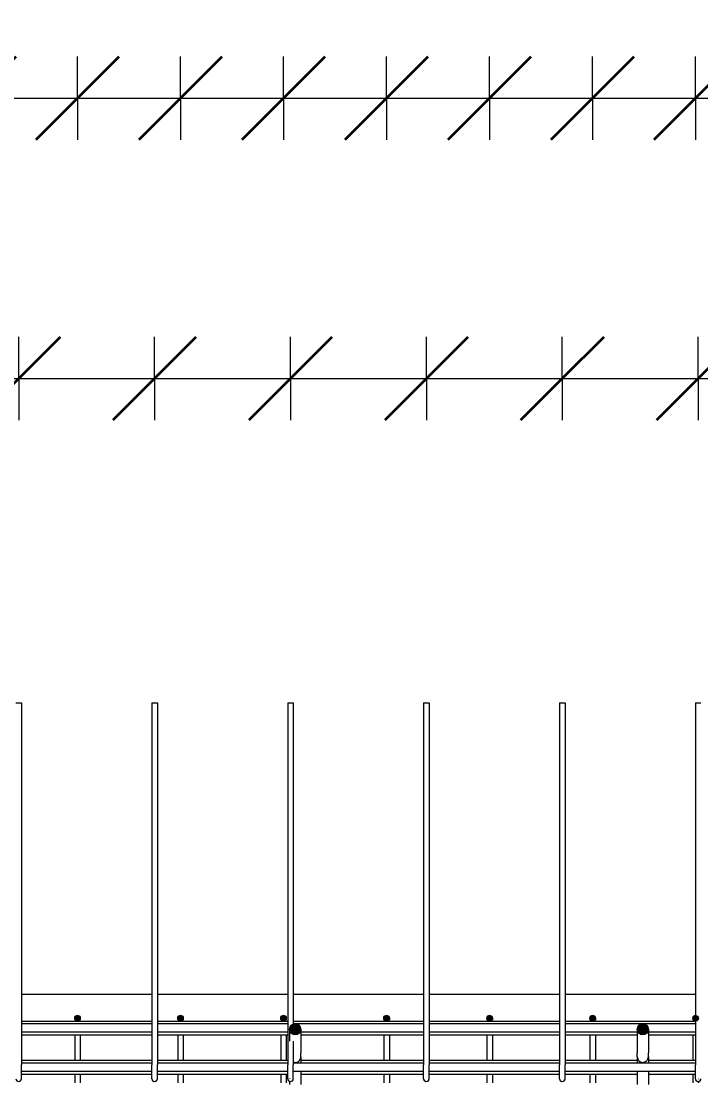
# Model space of a CAD drawing. Header units: millimetres. Extents: x 61914 to 85282, y 2378 to 28606.
# Drawn here: x 66374 to 67351, y 26974 to 28501 of the extents above; entities that cross this region are included whole.
import ezdxf

# ---------------------------------------------------------------- set-up
doc = ezdxf.new("R2010")
doc.units = ezdxf.units.MM
for name, color, linetype, lineweight in [('A-ANNO-DIMS', 211, 'Continuous', 9), ('A-ANNO-DIMS-40', 211, 'Continuous', 9), ('A-FLOR', 192, 'Continuous', 18), ('S-RBAR', 171, 'Continuous', 18)]:
    doc.layers.add(name, color=color, linetype=linetype, lineweight=lineweight)
doc.styles.add('Arial', font='arial.ttf', dxfattribs={"height": 80})
doc.styles.add('Nirmala UI', font='Nirmala.ttf', dxfattribs={"height": 95.25})
doc.dimstyles.new('Arc_Length_-_2_5mm_Arial', dxfattribs={"dimscale": 304.8, "dimtxt": 100.546939, "dimasz": 0.393701, "dimexe": 0.19685, "dimexo": 0.0625, "dimgap": 0.229659, "dimtad": 1, "dimdec": 0, "dimzin": 0, "dimdsep": 46, "dimtxsty": 'Arial', "dimblk1": 'OBLIQUE', "dimblk2": 'OBLIQUE', "dimsah": 1, "dimcen": 0.09, "dimdle": 0.19685, "dimazin": 0, "dimtfac": 1, "dimtdec": 4, "dimtix": 1, "dimtmove": 0, "dimatfit": 3, "dimfxl": 0.19685, "dimfxlon": 1, "dimtvp": 1, "dimtolj": 1, "dimtzin": 0, "dimarcsym": 2})
doc.dimstyles.new('Arc_Length_-_2_5mm_Arial_1', dxfattribs={"dimscale": 304.8, "dimtxt": 100.546939, "dimasz": 0.393701, "dimexe": 0.19685, "dimexo": 0.0625, "dimgap": 0.229659, "dimtad": 1, "dimdec": 0, "dimzin": 0, "dimdsep": 46, "dimtxsty": 'Nirmala UI', "dimblk1": 'OBLIQUE', "dimblk2": 'OBLIQUE', "dimsah": 1, "dimcen": 0.09, "dimdle": 0.19685, "dimazin": 0, "dimtfac": 1, "dimtdec": 4, "dimtix": 1, "dimtmove": 0, "dimatfit": 3, "dimfxl": 0.19685, "dimfxlon": 1, "dimtvp": 1, "dimtolj": 1, "dimtzin": 0, "dimarcsym": 2})

# ---------------------------------------------------------------- blocks, each defined once
blk = doc.blocks.new('DIMBLOCK21-Elevation Top1')
at = {"layer": 'A-ANNO-DIMS-40', "lineweight": 35}
for p, q in [((66306.7, 28390.5), (66366.7, 28450.5)), ((66454.9, 28390.5), (66514.9, 28450.5)), ((66306.7, 28390.5), (66246.7, 28330.5)), ((66454.9, 28390.5), (66394.9, 28330.5))]:
    blk.add_line(p, q, dxfattribs=at)
at = {"layer": 'A-ANNO-DIMS-40'}
for p, q in [((66306.7, 28390.5), (66306.7, 28450.5)), ((66454.9, 28390.5), (66454.9, 28450.5)), ((66306.7, 28390.5), (66454.9, 28390.5)), ((66306.7, 28390.5), (66306.7, 28330.5)), ((66454.9, 28390.5), (66454.9, 28330.5))]:
    blk.add_line(p, q, dxfattribs=at)
blk = doc.blocks.new('_Oblique')
at = {"color": 0, "linetype": 'ByBlock', "lineweight": -2}
blk.add_line((-0.5, -0.5), (0.5, 0.5), dxfattribs=at)
blk = doc.blocks.new('DIMBLOCK22-Elevation Top1')
at = {"layer": 'A-ANNO-DIMS-40', "lineweight": 35}
for p, q in [((66454.9, 28390.5), (66514.9, 28450.5)), ((66603, 28390.5), (66663, 28450.5)), ((66454.9, 28390.5), (66394.9, 28330.5)), ((66603, 28390.5), (66543, 28330.5))]:
    blk.add_line(p, q, dxfattribs=at)
at = {"layer": 'A-ANNO-DIMS-40'}
for p, q in [((66454.9, 28390.5), (66454.9, 28450.5)), ((66603, 28390.5), (66603, 28450.5)), ((66454.9, 28390.5), (66603, 28390.5)), ((66454.9, 28390.5), (66454.9, 28330.5)), ((66603, 28390.5), (66603, 28330.5))]:
    blk.add_line(p, q, dxfattribs=at)
blk = doc.blocks.new('DIMBLOCK23-Elevation Top1')
at = {"layer": 'A-ANNO-DIMS-40', "lineweight": 35}
for p, q in [((66603, 28390.5), (66663, 28450.5)), ((66751.2, 28390.5), (66811.2, 28450.5)), ((66603, 28390.5), (66543, 28330.5)), ((66751.2, 28390.5), (66691.2, 28330.5))]:
    blk.add_line(p, q, dxfattribs=at)
at = {"layer": 'A-ANNO-DIMS-40'}
for p, q in [((66603, 28390.5), (66603, 28450.5)), ((66751.2, 28390.5), (66751.2, 28450.5)), ((66603, 28390.5), (66751.2, 28390.5)), ((66603, 28390.5), (66603, 28330.5)), ((66751.2, 28390.5), (66751.2, 28330.5))]:
    blk.add_line(p, q, dxfattribs=at)
blk = doc.blocks.new('DIMBLOCK24-Elevation Top1')
at = {"layer": 'A-ANNO-DIMS-40', "lineweight": 35}
for p, q in [((66751.2, 28390.5), (66811.2, 28450.5)), ((66899.4, 28390.5), (66959.4, 28450.5)), ((66751.2, 28390.5), (66691.2, 28330.5)), ((66899.4, 28390.5), (66839.4, 28330.5))]:
    blk.add_line(p, q, dxfattribs=at)
at = {"layer": 'A-ANNO-DIMS-40'}
for p, q in [((66751.2, 28390.5), (66751.2, 28450.5)), ((66899.4, 28390.5), (66899.4, 28450.5)), ((66751.2, 28390.5), (66899.4, 28390.5)), ((66751.2, 28390.5), (66751.2, 28330.5)), ((66899.4, 28390.5), (66899.4, 28330.5))]:
    blk.add_line(p, q, dxfattribs=at)
blk = doc.blocks.new('DIMBLOCK25-Elevation Top1')
at = {"layer": 'A-ANNO-DIMS-40', "lineweight": 35}
for p, q in [((66899.4, 28390.5), (66959.4, 28450.5)), ((67047.6, 28390.5), (67107.6, 28450.5)), ((66899.4, 28390.5), (66839.4, 28330.5)), ((67047.6, 28390.5), (66987.6, 28330.5))]:
    blk.add_line(p, q, dxfattribs=at)
at = {"layer": 'A-ANNO-DIMS-40'}
for p, q in [((66899.4, 28390.5), (66899.4, 28450.5)), ((67047.6, 28390.5), (67047.6, 28450.5)), ((66899.4, 28390.5), (67047.6, 28390.5)), ((66899.4, 28390.5), (66899.4, 28330.5)), ((67047.6, 28390.5), (67047.6, 28330.5))]:
    blk.add_line(p, q, dxfattribs=at)
blk = doc.blocks.new('DIMBLOCK26-Elevation Top1')
at = {"layer": 'A-ANNO-DIMS-40', "lineweight": 35}
for p, q in [((67047.6, 28390.5), (67107.6, 28450.5)), ((67195.8, 28390.5), (67255.8, 28450.5)), ((67047.6, 28390.5), (66987.6, 28330.5)), ((67195.8, 28390.5), (67135.8, 28330.5))]:
    blk.add_line(p, q, dxfattribs=at)
at = {"layer": 'A-ANNO-DIMS-40'}
for p, q in [((67047.6, 28390.5), (67047.6, 28450.5)), ((67195.8, 28390.5), (67195.8, 28450.5)), ((67047.6, 28390.5), (67195.8, 28390.5)), ((67047.6, 28390.5), (67047.6, 28330.5)), ((67195.8, 28390.5), (67195.8, 28330.5))]:
    blk.add_line(p, q, dxfattribs=at)
blk = doc.blocks.new('DIMBLOCK27-Elevation Top1')
at = {"layer": 'A-ANNO-DIMS-40', "lineweight": 35}
for p, q in [((67195.8, 28390.5), (67255.8, 28450.5)), ((67344, 28390.5), (67404, 28450.5)), ((67195.8, 28390.5), (67135.8, 28330.5)), ((67344, 28390.5), (67284, 28330.5))]:
    blk.add_line(p, q, dxfattribs=at)
at = {"layer": 'A-ANNO-DIMS-40'}
for p, q in [((67195.8, 28390.5), (67195.8, 28450.5)), ((67344, 28390.5), (67344, 28450.5)), ((67195.8, 28390.5), (67344, 28390.5)), ((67195.8, 28390.5), (67195.8, 28330.5)), ((67344, 28390.5), (67344, 28330.5))]:
    blk.add_line(p, q, dxfattribs=at)
blk = doc.blocks.new('DIMBLOCK28-Elevation Top1')
at = {"layer": 'A-ANNO-DIMS-40', "lineweight": 35}
for p, q in [((67344, 28390.5), (67404, 28450.5)), ((67492.1, 28390.5), (67552.1, 28450.5)), ((67344, 28390.5), (67284, 28330.5)), ((67492.1, 28390.5), (67432.1, 28330.5))]:
    blk.add_line(p, q, dxfattribs=at)
at = {"layer": 'A-ANNO-DIMS-40'}
for p, q in [((67344, 28390.5), (67344, 28450.5)), ((67492.1, 28390.5), (67492.1, 28450.5)), ((67344, 28390.5), (67492.1, 28390.5)), ((67344, 28390.5), (67344, 28330.5)), ((67492.1, 28390.5), (67492.1, 28330.5))]:
    blk.add_line(p, q, dxfattribs=at)
blk = doc.blocks.new('DIMBLOCK34-Elevation Top1')
at = {"layer": 'A-ANNO-DIMS-40', "lineweight": 35}
for p, q in [((63343, 28390.5), (63403, 28450.5)), ((63491.2, 28390.5), (63551.2, 28450.5)), ((63639.4, 28390.5), (63699.4, 28450.5)), ((63787.6, 28390.5), (63847.6, 28450.5)), ((63935.8, 28390.5), (63995.8, 28450.5)), ((64084, 28390.5), (64144, 28450.5)), ((64232.1, 28390.5), (64292.1, 28450.5)), ((64380.3, 28390.5), (64440.3, 28450.5)), ((64528.5, 28390.5), (64588.5, 28450.5)), ((64676.7, 28390.5), (64736.7, 28450.5)), ((64824.9, 28390.5), (64884.9, 28450.5)), ((64973, 28390.5), (65033, 28450.5)), ((65121.2, 28390.5), (65181.2, 28450.5)), ((65269.4, 28390.5), (65329.4, 28450.5)), ((65417.6, 28390.5), (65477.6, 28450.5)), ((65565.8, 28390.5), (65625.8, 28450.5)), ((65714, 28390.5), (65774, 28450.5)), ((65862.1, 28390.5), (65922.1, 28450.5)), ((66010.3, 28390.5), (66070.3, 28450.5)), ((66158.5, 28390.5), (66218.5, 28450.5)), ((66306.7, 28390.5), (66366.7, 28450.5)), ((66454.9, 28390.5), (66514.9, 28450.5)), ((66603, 28390.5), (66663, 28450.5)), ((66751.2, 28390.5), (66811.2, 28450.5)), ((66899.4, 28390.5), (66959.4, 28450.5)), ((67047.6, 28390.5), (67107.6, 28450.5)), ((67195.8, 28390.5), (67255.8, 28450.5)), ((67344, 28390.5), (67404, 28450.5)), ((67492.1, 28390.5), (67552.1, 28450.5)), ((67640.3, 28390.5), (67700.3, 28450.5)), ((67788.5, 28390.5), (67848.5, 28450.5)), ((67936.7, 28390.5), (67996.7, 28450.5)), ((68084.9, 28390.5), (68144.9, 28450.5)), ((68233, 28390.5), (68293, 28450.5)), ((63343, 28390.5), (63283, 28330.5)), ((63491.2, 28390.5), (63431.2, 28330.5)), ((63639.4, 28390.5), (63579.4, 28330.5)), ((63787.6, 28390.5), (63727.6, 28330.5)), ((63935.8, 28390.5), (63875.8, 28330.5)), ((64084, 28390.5), (64024, 28330.5)), ((64232.1, 28390.5), (64172.1, 28330.5)), ((64380.3, 28390.5), (64320.3, 28330.5)), ((64528.5, 28390.5), (64468.5, 28330.5)), ((64676.7, 28390.5), (64616.7, 28330.5)), ((64824.9, 28390.5), (64764.9, 28330.5)), ((64973, 28390.5), (64913, 28330.5)), ((65121.2, 28390.5), (65061.2, 28330.5)), ((65269.4, 28390.5), (65209.4, 28330.5)), ((65417.6, 28390.5), (65357.6, 28330.5)), ((65565.8, 28390.5), (65505.8, 28330.5)), ((65714, 28390.5), (65654, 28330.5)), ((65862.1, 28390.5), (65802.1, 28330.5)), ((66010.3, 28390.5), (65950.3, 28330.5)), ((66158.5, 28390.5), (66098.5, 28330.5)), ((66306.7, 28390.5), (66246.7, 28330.5)), ((66454.9, 28390.5), (66394.9, 28330.5)), ((66603, 28390.5), (66543, 28330.5)), ((66751.2, 28390.5), (66691.2, 28330.5)), ((66899.4, 28390.5), (66839.4, 28330.5)), ((67047.6, 28390.5), (66987.6, 28330.5)), ((67195.8, 28390.5), (67135.8, 28330.5)), ((67344, 28390.5), (67284, 28330.5)), ((67492.1, 28390.5), (67432.1, 28330.5)), ((67640.3, 28390.5), (67580.3, 28330.5)), ((67788.5, 28390.5), (67728.5, 28330.5)), ((67936.7, 28390.5), (67876.7, 28330.5)), ((68084.9, 28390.5), (68024.9, 28330.5)), ((68233, 28390.5), (68173, 28330.5))]:
    blk.add_line(p, q, dxfattribs=at)
at = {"layer": 'A-ANNO-DIMS-40'}
for p, q in [((63343, 28390.5), (63343, 28450.5)), ((63491.2, 28390.5), (63491.2, 28450.5)), ((63639.4, 28390.5), (63639.4, 28450.5)), ((63787.6, 28390.5), (63787.6, 28450.5)), ((63935.8, 28390.5), (63935.8, 28450.5)), ((64084, 28390.5), (64084, 28450.5)), ((64232.1, 28390.5), (64232.1, 28450.5)), ((64380.3, 28390.5), (64380.3, 28450.5)), ((64528.5, 28390.5), (64528.5, 28450.5)), ((64676.7, 28390.5), (64676.7, 28450.5)), ((64824.9, 28390.5), (64824.9, 28450.5)), ((64973, 28390.5), (64973, 28450.5)), ((65121.2, 28390.5), (65121.2, 28450.5)), ((65269.4, 28390.5), (65269.4, 28450.5)), ((65417.6, 28390.5), (65417.6, 28450.5)), ((65565.8, 28390.5), (65565.8, 28450.5)), ((65714, 28390.5), (65714, 28450.5)), ((65862.1, 28390.5), (65862.1, 28450.5)), ((66010.3, 28390.5), (66010.3, 28450.5)), ((66158.5, 28390.5), (66158.5, 28450.5)), ((66306.7, 28390.5), (66306.7, 28450.5)), ((66454.9, 28390.5), (66454.9, 28450.5)), ((66603, 28390.5), (66603, 28450.5)), ((66751.2, 28390.5), (66751.2, 28450.5)), ((66899.4, 28390.5), (66899.4, 28450.5)), ((67047.6, 28390.5), (67047.6, 28450.5)), ((67195.8, 28390.5), (67195.8, 28450.5)), ((67344, 28390.5), (67344, 28450.5)), ((67492.1, 28390.5), (67492.1, 28450.5)), ((67640.3, 28390.5), (67640.3, 28450.5)), ((67788.5, 28390.5), (67788.5, 28450.5)), ((67936.7, 28390.5), (67936.7, 28450.5)), ((68084.9, 28390.5), (68084.9, 28450.5)), ((68233, 28390.5), (68233, 28450.5)), ((63283, 28390.5), (68293, 28390.5)), ((63283, 28390.5), (63491.2, 28390.5)), ((63343, 28390.5), (63343, 28330.5)), ((63491.2, 28390.5), (63639.4, 28390.5)), ((63491.2, 28390.5), (63491.2, 28330.5)), ((63639.4, 28390.5), (63787.6, 28390.5)), ((63639.4, 28390.5), (63639.4, 28330.5)), ((63787.6, 28390.5), (63935.8, 28390.5)), ((63787.6, 28390.5), (63787.6, 28330.5)), ((63935.8, 28390.5), (64084, 28390.5)), ((63935.8, 28390.5), (63935.8, 28330.5)), ((64084, 28390.5), (64232.1, 28390.5)), ((64084, 28390.5), (64084, 28330.5)), ((64232.1, 28390.5), (64380.3, 28390.5)), ((64232.1, 28390.5), (64232.1, 28330.5)), ((64380.3, 28390.5), (64528.5, 28390.5)), ((64380.3, 28390.5), (64380.3, 28330.5)), ((64528.5, 28390.5), (64676.7, 28390.5)), ((64528.5, 28390.5), (64528.5, 28330.5)), ((64676.7, 28390.5), (64824.9, 28390.5)), ((64676.7, 28390.5), (64676.7, 28330.5)), ((64824.9, 28390.5), (64973, 28390.5)), ((64824.9, 28390.5), (64824.9, 28330.5)), ((64973, 28390.5), (65121.2, 28390.5)), ((64973, 28390.5), (64973, 28330.5)), ((65121.2, 28390.5), (65269.4, 28390.5)), ((65121.2, 28390.5), (65121.2, 28330.5)), ((65269.4, 28390.5), (65417.6, 28390.5)), ((65269.4, 28390.5), (65269.4, 28330.5)), ((65417.6, 28390.5), (65565.8, 28390.5)), ((65417.6, 28390.5), (65417.6, 28330.5)), ((65565.8, 28390.5), (65714, 28390.5)), ((65565.8, 28390.5), (65565.8, 28330.5)), ((65714, 28390.5), (65862.1, 28390.5)), ((65714, 28390.5), (65714, 28330.5)), ((65862.1, 28390.5), (66010.3, 28390.5)), ((65862.1, 28390.5), (65862.1, 28330.5)), ((66010.3, 28390.5), (66158.5, 28390.5)), ((66010.3, 28390.5), (66010.3, 28330.5)), ((66158.5, 28390.5), (66306.7, 28390.5)), ((66158.5, 28390.5), (66158.5, 28330.5)), ((66306.7, 28390.5), (66454.9, 28390.5)), ((66306.7, 28390.5), (66306.7, 28330.5)), ((66454.9, 28390.5), (66603, 28390.5)), ((66454.9, 28390.5), (66454.9, 28330.5)), ((66603, 28390.5), (66751.2, 28390.5)), ((66603, 28390.5), (66603, 28330.5)), ((66751.2, 28390.5), (66899.4, 28390.5)), ((66751.2, 28390.5), (66751.2, 28330.5)), ((66899.4, 28390.5), (67047.6, 28390.5)), ((66899.4, 28390.5), (66899.4, 28330.5)), ((67047.6, 28390.5), (67195.8, 28390.5)), ((67047.6, 28390.5), (67047.6, 28330.5)), ((67195.8, 28390.5), (67344, 28390.5)), ((67195.8, 28390.5), (67195.8, 28330.5)), ((67344, 28390.5), (67492.1, 28390.5)), ((67344, 28390.5), (67344, 28330.5)), ((67492.1, 28390.5), (67640.3, 28390.5)), ((67492.1, 28390.5), (67492.1, 28330.5)), ((67640.3, 28390.5), (67788.5, 28390.5)), ((67640.3, 28390.5), (67640.3, 28330.5)), ((67788.5, 28390.5), (67936.7, 28390.5)), ((67788.5, 28390.5), (67788.5, 28330.5)), ((67936.7, 28390.5), (68084.9, 28390.5)), ((67936.7, 28390.5), (67936.7, 28330.5)), ((68084.9, 28390.5), (68293, 28390.5)), ((68084.9, 28390.5), (68084.9, 28330.5)), ((68233, 28390.5), (68233, 28330.5))]:
    blk.add_line(p, q, dxfattribs=at)
blk = doc.blocks.new('_None')
blk = doc.blocks.new('DIMBLOCK65-Elevation Top1')
at = {"layer": 'A-ANNO-DIMS-40', "lineweight": 35}
for p, q in [((66174.7, 27987.2), (66234.7, 28047.2)), ((66370.2, 27987.2), (66430.2, 28047.2)), ((66174.7, 27987.2), (66114.7, 27927.2)), ((66370.2, 27987.2), (66310.2, 27927.2))]:
    blk.add_line(p, q, dxfattribs=at)
at = {"layer": 'A-ANNO-DIMS-40'}
for p, q in [((66174.7, 27987.2), (66174.7, 28047.2)), ((66370.2, 27987.2), (66370.2, 28047.2)), ((66174.7, 27987.2), (66370.2, 27987.2)), ((66174.7, 27987.2), (66174.7, 27927.2)), ((66370.2, 27987.2), (66370.2, 27927.2))]:
    blk.add_line(p, q, dxfattribs=at)
blk = doc.blocks.new('DIMBLOCK66-Elevation Top1')
at = {"layer": 'A-ANNO-DIMS-40', "lineweight": 35}
for p, q in [((66370.2, 27987.2), (66430.2, 28047.2)), ((66565.7, 27987.2), (66625.7, 28047.2)), ((66370.2, 27987.2), (66310.2, 27927.2)), ((66565.7, 27987.2), (66505.7, 27927.2))]:
    blk.add_line(p, q, dxfattribs=at)
at = {"layer": 'A-ANNO-DIMS-40'}
for p, q in [((66370.2, 27987.2), (66370.2, 28047.2)), ((66565.7, 27987.2), (66565.7, 28047.2)), ((66370.2, 27987.2), (66565.7, 27987.2)), ((66370.2, 27987.2), (66370.2, 27927.2)), ((66565.7, 27987.2), (66565.7, 27927.2))]:
    blk.add_line(p, q, dxfattribs=at)
blk = doc.blocks.new('DIMBLOCK67-Elevation Top1')
at = {"layer": 'A-ANNO-DIMS-40', "lineweight": 35}
for p, q in [((66565.7, 27987.2), (66625.7, 28047.2)), ((66761.2, 27987.2), (66821.2, 28047.2)), ((66565.7, 27987.2), (66505.7, 27927.2)), ((66761.2, 27987.2), (66701.2, 27927.2))]:
    blk.add_line(p, q, dxfattribs=at)
at = {"layer": 'A-ANNO-DIMS-40'}
for p, q in [((66565.7, 27987.2), (66565.7, 28047.2)), ((66761.2, 27987.2), (66761.2, 28047.2)), ((66565.7, 27987.2), (66761.2, 27987.2)), ((66565.7, 27987.2), (66565.7, 27927.2)), ((66761.2, 27987.2), (66761.2, 27927.2))]:
    blk.add_line(p, q, dxfattribs=at)
blk = doc.blocks.new('DIMBLOCK68-Elevation Top1')
at = {"layer": 'A-ANNO-DIMS-40', "lineweight": 35}
for p, q in [((66761.2, 27987.2), (66821.2, 28047.2)), ((66956.7, 27987.2), (67016.7, 28047.2)), ((66761.2, 27987.2), (66701.2, 27927.2)), ((66956.7, 27987.2), (66896.7, 27927.2))]:
    blk.add_line(p, q, dxfattribs=at)
at = {"layer": 'A-ANNO-DIMS-40'}
for p, q in [((66761.2, 27987.2), (66761.2, 28047.2)), ((66956.7, 27987.2), (66956.7, 28047.2)), ((66761.2, 27987.2), (66956.7, 27987.2)), ((66761.2, 27987.2), (66761.2, 27927.2)), ((66956.7, 27987.2), (66956.7, 27927.2))]:
    blk.add_line(p, q, dxfattribs=at)
blk = doc.blocks.new('DIMBLOCK69-Elevation Top1')
at = {"layer": 'A-ANNO-DIMS-40', "lineweight": 35}
for p, q in [((66956.7, 27987.2), (67016.7, 28047.2)), ((67152.2, 27987.2), (67212.2, 28047.2)), ((66956.7, 27987.2), (66896.7, 27927.2)), ((67152.2, 27987.2), (67092.2, 27927.2))]:
    blk.add_line(p, q, dxfattribs=at)
at = {"layer": 'A-ANNO-DIMS-40'}
for p, q in [((66956.7, 27987.2), (66956.7, 28047.2)), ((67152.2, 27987.2), (67152.2, 28047.2)), ((66956.7, 27987.2), (67152.2, 27987.2)), ((66956.7, 27987.2), (66956.7, 27927.2)), ((67152.2, 27987.2), (67152.2, 27927.2))]:
    blk.add_line(p, q, dxfattribs=at)
blk = doc.blocks.new('DIMBLOCK70-Elevation Top1')
at = {"layer": 'A-ANNO-DIMS-40', "lineweight": 35}
for p, q in [((67152.2, 27987.2), (67212.2, 28047.2)), ((67347.6, 27987.2), (67407.6, 28047.2)), ((67152.2, 27987.2), (67092.2, 27927.2)), ((67347.6, 27987.2), (67287.6, 27927.2))]:
    blk.add_line(p, q, dxfattribs=at)
at = {"layer": 'A-ANNO-DIMS-40'}
for p, q in [((67152.2, 27987.2), (67152.2, 28047.2)), ((67347.6, 27987.2), (67347.6, 28047.2)), ((67152.2, 27987.2), (67347.6, 27987.2)), ((67152.2, 27987.2), (67152.2, 27927.2)), ((67347.6, 27987.2), (67347.6, 27927.2))]:
    blk.add_line(p, q, dxfattribs=at)
blk = doc.blocks.new('DIMBLOCK71-Elevation Top1')
at = {"layer": 'A-ANNO-DIMS-40', "lineweight": 35}
for p, q in [((67347.6, 27987.2), (67407.6, 28047.2)), ((67543.1, 27987.2), (67603.1, 28047.2)), ((67347.6, 27987.2), (67287.6, 27927.2)), ((67543.1, 27987.2), (67483.1, 27927.2))]:
    blk.add_line(p, q, dxfattribs=at)
at = {"layer": 'A-ANNO-DIMS-40'}
for p, q in [((67347.6, 27987.2), (67347.6, 28047.2)), ((67543.1, 27987.2), (67543.1, 28047.2)), ((67347.6, 27987.2), (67543.1, 27987.2)), ((67347.6, 27987.2), (67347.6, 27927.2)), ((67543.1, 27987.2), (67543.1, 27927.2))]:
    blk.add_line(p, q, dxfattribs=at)
blk = doc.blocks.new('DIMBLOCK76-Elevation Top1')
at = {"layer": 'A-ANNO-DIMS-40', "lineweight": 35}
for p, q in [((63242.2, 27987.2), (63302.2, 28047.2)), ((63437.7, 27987.2), (63497.7, 28047.2)), ((63633.2, 27987.2), (63693.2, 28047.2)), ((63828.7, 27987.2), (63888.7, 28047.2)), ((64024.2, 27987.2), (64084.2, 28047.2)), ((64219.7, 27987.2), (64279.7, 28047.2)), ((64415.2, 27987.2), (64475.2, 28047.2)), ((64610.7, 27987.2), (64670.7, 28047.2)), ((64806.2, 27987.2), (64866.2, 28047.2)), ((65001.7, 27987.2), (65061.7, 28047.2)), ((65197.2, 27987.2), (65257.2, 28047.2)), ((65392.7, 27987.2), (65452.7, 28047.2)), ((65588.2, 27987.2), (65648.2, 28047.2)), ((65783.7, 27987.2), (65843.7, 28047.2)), ((65979.2, 27987.2), (66039.2, 28047.2)), ((66174.7, 27987.2), (66234.7, 28047.2)), ((66370.2, 27987.2), (66430.2, 28047.2)), ((66565.7, 27987.2), (66625.7, 28047.2)), ((66761.2, 27987.2), (66821.2, 28047.2)), ((66956.7, 27987.2), (67016.7, 28047.2)), ((67152.2, 27987.2), (67212.2, 28047.2)), ((67347.6, 27987.2), (67407.6, 28047.2)), ((67543.1, 27987.2), (67603.1, 28047.2)), ((67738.6, 27987.2), (67798.6, 28047.2)), ((67934.1, 27987.2), (67994.1, 28047.2)), ((68129.6, 27987.2), (68189.6, 28047.2)), ((68325.1, 27987.2), (68385.1, 28047.2)), ((63242.2, 27987.2), (63182.2, 27927.2)), ((63437.7, 27987.2), (63377.7, 27927.2)), ((63633.2, 27987.2), (63573.2, 27927.2)), ((63828.7, 27987.2), (63768.7, 27927.2)), ((64024.2, 27987.2), (63964.2, 27927.2)), ((64219.7, 27987.2), (64159.7, 27927.2)), ((64415.2, 27987.2), (64355.2, 27927.2)), ((64610.7, 27987.2), (64550.7, 27927.2)), ((64806.2, 27987.2), (64746.2, 27927.2)), ((65001.7, 27987.2), (64941.7, 27927.2)), ((65197.2, 27987.2), (65137.2, 27927.2)), ((65392.7, 27987.2), (65332.7, 27927.2)), ((65588.2, 27987.2), (65528.2, 27927.2)), ((65783.7, 27987.2), (65723.7, 27927.2)), ((65979.2, 27987.2), (65919.2, 27927.2)), ((66174.7, 27987.2), (66114.7, 27927.2)), ((66370.2, 27987.2), (66310.2, 27927.2)), ((66565.7, 27987.2), (66505.7, 27927.2)), ((66761.2, 27987.2), (66701.2, 27927.2)), ((66956.7, 27987.2), (66896.7, 27927.2)), ((67152.2, 27987.2), (67092.2, 27927.2)), ((67347.6, 27987.2), (67287.6, 27927.2)), ((67543.1, 27987.2), (67483.1, 27927.2)), ((67738.6, 27987.2), (67678.6, 27927.2)), ((67934.1, 27987.2), (67874.1, 27927.2)), ((68129.6, 27987.2), (68069.6, 27927.2)), ((68325.1, 27987.2), (68265.1, 27927.2))]:
    blk.add_line(p, q, dxfattribs=at)
at = {"layer": 'A-ANNO-DIMS-40'}
for p, q in [((63242.2, 27987.2), (63242.2, 28047.2)), ((63437.7, 27987.2), (63437.7, 28047.2)), ((63633.2, 27987.2), (63633.2, 28047.2)), ((63828.7, 27987.2), (63828.7, 28047.2)), ((64024.2, 27987.2), (64024.2, 28047.2)), ((64219.7, 27987.2), (64219.7, 28047.2)), ((64415.2, 27987.2), (64415.2, 28047.2)), ((64610.7, 27987.2), (64610.7, 28047.2)), ((64806.2, 27987.2), (64806.2, 28047.2)), ((65001.7, 27987.2), (65001.7, 28047.2)), ((65197.2, 27987.2), (65197.2, 28047.2)), ((65392.7, 27987.2), (65392.7, 28047.2)), ((65588.2, 27987.2), (65588.2, 28047.2)), ((65783.7, 27987.2), (65783.7, 28047.2)), ((65979.2, 27987.2), (65979.2, 28047.2)), ((66174.7, 27987.2), (66174.7, 28047.2)), ((66370.2, 27987.2), (66370.2, 28047.2)), ((66565.7, 27987.2), (66565.7, 28047.2)), ((66761.2, 27987.2), (66761.2, 28047.2)), ((66956.7, 27987.2), (66956.7, 28047.2)), ((67152.2, 27987.2), (67152.2, 28047.2)), ((67347.6, 27987.2), (67347.6, 28047.2)), ((67543.1, 27987.2), (67543.1, 28047.2)), ((67738.6, 27987.2), (67738.6, 28047.2)), ((67934.1, 27987.2), (67934.1, 28047.2)), ((68129.6, 27987.2), (68129.6, 28047.2)), ((68325.1, 27987.2), (68325.1, 28047.2)), ((63182.2, 27987.2), (68385.1, 27987.2)), ((63182.2, 27987.2), (63437.7, 27987.2)), ((63242.2, 27987.2), (63242.2, 27927.2)), ((63437.7, 27987.2), (63633.2, 27987.2)), ((63437.7, 27987.2), (63437.7, 27927.2)), ((63633.2, 27987.2), (63828.7, 27987.2)), ((63633.2, 27987.2), (63633.2, 27927.2)), ((63828.7, 27987.2), (64024.2, 27987.2)), ((63828.7, 27987.2), (63828.7, 27927.2)), ((64024.2, 27987.2), (64219.7, 27987.2)), ((64024.2, 27987.2), (64024.2, 27927.2)), ((64219.7, 27987.2), (64415.2, 27987.2)), ((64219.7, 27987.2), (64219.7, 27927.2)), ((64415.2, 27987.2), (64610.7, 27987.2)), ((64415.2, 27987.2), (64415.2, 27927.2)), ((64610.7, 27987.2), (64806.2, 27987.2)), ((64610.7, 27987.2), (64610.7, 27927.2)), ((64806.2, 27987.2), (65001.7, 27987.2)), ((64806.2, 27987.2), (64806.2, 27927.2)), ((65001.7, 27987.2), (65197.2, 27987.2)), ((65001.7, 27987.2), (65001.7, 27927.2)), ((65197.2, 27987.2), (65392.7, 27987.2)), ((65197.2, 27987.2), (65197.2, 27927.2)), ((65392.7, 27987.2), (65588.2, 27987.2)), ((65392.7, 27987.2), (65392.7, 27927.2)), ((65588.2, 27987.2), (65783.7, 27987.2)), ((65588.2, 27987.2), (65588.2, 27927.2)), ((65783.7, 27987.2), (65979.2, 27987.2)), ((65783.7, 27987.2), (65783.7, 27927.2)), ((65979.2, 27987.2), (66174.7, 27987.2)), ((65979.2, 27987.2), (65979.2, 27927.2)), ((66174.7, 27987.2), (66370.2, 27987.2)), ((66174.7, 27987.2), (66174.7, 27927.2)), ((66370.2, 27987.2), (66565.7, 27987.2)), ((66370.2, 27987.2), (66370.2, 27927.2)), ((66565.7, 27987.2), (66761.2, 27987.2)), ((66565.7, 27987.2), (66565.7, 27927.2)), ((66761.2, 27987.2), (66956.7, 27987.2)), ((66761.2, 27987.2), (66761.2, 27927.2)), ((66956.7, 27987.2), (67152.2, 27987.2)), ((66956.7, 27987.2), (66956.7, 27927.2)), ((67152.2, 27987.2), (67347.6, 27987.2)), ((67152.2, 27987.2), (67152.2, 27927.2)), ((67347.6, 27987.2), (67543.1, 27987.2)), ((67347.6, 27987.2), (67347.6, 27927.2)), ((67543.1, 27987.2), (67738.6, 27987.2)), ((67543.1, 27987.2), (67543.1, 27927.2)), ((67738.6, 27987.2), (67934.1, 27987.2)), ((67738.6, 27987.2), (67738.6, 27927.2)), ((67934.1, 27987.2), (68129.6, 27987.2)), ((67934.1, 27987.2), (67934.1, 27927.2)), ((68129.6, 27987.2), (68385.1, 27987.2)), ((68129.6, 27987.2), (68129.6, 27927.2)), ((68325.1, 27987.2), (68325.1, 27927.2))]:
    blk.add_line(p, q, dxfattribs=at)

msp = doc.modelspace()

# ---------------------------------------------------------------- hatches: boundary and pattern name
at = {"layer": 'S-RBAR'}
for points in [[(66454.9, 27062.4), (66458.9, 27066.4), (66454.9, 27070.4), (66450.9, 27066.4)], [(66603, 27062.4), (66607, 27066.4), (66603, 27070.4), (66599, 27066.4)], [(66751.2, 27062.4), (66755.2, 27066.4), (66751.2, 27070.4), (66747.2, 27066.4)], [(66765.6, 27042.8), (66774.5, 27045.7), (66774.5, 27055.1), (66765.6, 27058), (66760, 27050.4)], [(66899.4, 27062.4), (66903.4, 27066.4), (66899.4, 27070.4), (66895.4, 27066.4)], [(67047.6, 27062.4), (67051.6, 27066.4), (67047.6, 27070.4), (67043.6, 27066.4)], [(67195.8, 27062.4), (67199.8, 27066.4), (67195.8, 27070.4), (67191.8, 27066.4)], [(67265.6, 27042.8), (67274.5, 27045.7), (67274.5, 27055.1), (67265.6, 27058), (67260, 27050.4)], [(67344, 27062.4), (67348, 27066.4), (67344, 27070.4), (67340, 27066.4)]]:
    msp.add_hatch(color=256, dxfattribs=at).paths.add_polyline_path(points)
h = msp.add_hatch(color=256, dxfattribs=at)
edge = h.paths.add_edge_path()
edge.add_arc((66454.9, 27066.4), 4, 0, 360)
h = msp.add_hatch(color=256, dxfattribs=at)
edge = h.paths.add_edge_path()
edge.add_arc((66603, 27066.4), 4, 0, 360)
h = msp.add_hatch(color=256, dxfattribs=at)
edge = h.paths.add_edge_path()
edge.add_arc((66751.2, 27066.4), 4, 0, 360)
h = msp.add_hatch(color=256, dxfattribs=at)
edge = h.paths.add_edge_path()
edge.add_arc((66768, 27050.4), 8, 0, 360)
h = msp.add_hatch(color=256, dxfattribs=at)
edge = h.paths.add_edge_path()
edge.add_arc((66899.4, 27066.4), 4, 0, 360)
h = msp.add_hatch(color=256, dxfattribs=at)
edge = h.paths.add_edge_path()
edge.add_arc((67047.6, 27066.4), 4, 0, 360)
h = msp.add_hatch(color=256, dxfattribs=at)
edge = h.paths.add_edge_path()
edge.add_arc((67195.8, 27066.4), 4, 0, 360)
h = msp.add_hatch(color=256, dxfattribs=at)
edge = h.paths.add_edge_path()
edge.add_arc((67268, 27050.4), 8, 0, 360)
h = msp.add_hatch(color=256, dxfattribs=at)
edge = h.paths.add_edge_path()
edge.add_arc((67344, 27066.4), 4, 0, 360)

# ---------------------------------------------------------------- linework, layer by layer
at = {"layer": 'A-FLOR'}
for p, q in [((66561.7, 27100.4), (66374.2, 27100.4)), ((66757.2, 27100.4), (66569.7, 27100.4)), ((66952.7, 27100.4), (66765.2, 27100.4)), ((67148.2, 27100.4), (66960.7, 27100.4)), ((67343.6, 27100.4), (67156.2, 27100.4))]:
    msp.add_line(p, q, dxfattribs=at)
at = {"layer": 'S-RBAR'}
for p, q in [((66366.2, 27520.4), (66374.2, 27520.4)), ((66374.2, 27520.4), (66374.2, 26999.4)), ((66561.7, 27520.4), (66561.7, 26999.4)), ((66561.7, 27520.4), (66569.7, 27520.4)), ((66569.7, 27520.4), (66569.7, 26999.4)), ((66757.2, 27520.4), (66757.2, 26999.4)), ((66757.2, 27520.4), (66765.2, 27520.4)), ((66765.2, 27520.4), (66765.2, 27057.8)), ((66952.7, 27520.4), (66952.7, 26999.4)), ((66952.7, 27520.4), (66960.7, 27520.4)), ((66960.7, 27520.4), (66960.7, 26999.4)), ((67148.2, 27520.4), (67148.2, 26999.4)), ((67148.2, 27520.4), (67156.2, 27520.4)), ((67156.2, 27520.4), (67156.2, 26999.4)), ((67343.6, 27520.4), (67343.6, 26999.4)), ((67343.6, 27520.4), (67351.6, 27520.4)), ((66374.2, 27062.4), (66561.7, 27062.4)), ((66561.7, 27058.4), (66374.2, 27058.4)), ((66454.9, 27070.4), (66450.9, 27066.4)), ((66450.9, 27066.4), (66450.9, 27063.6)), ((66450.9, 27066.4), (66454.9, 27062.4)), ((66458.9, 27066.4), (66454.9, 27070.4)), ((66454.9, 27062.4), (66458.9, 27066.4)), ((66458.9, 27066.4), (66458.9, 27063.6)), ((66569.7, 27062.4), (66757.2, 27062.4)), ((66757.2, 27058.4), (66569.7, 27058.4)), ((66603, 27070.4), (66599, 27066.4)), ((66599, 27066.4), (66599, 27063.6)), ((66599, 27066.4), (66603, 27062.4)), ((66607, 27066.4), (66603, 27070.4)), ((66603, 27062.4), (66607, 27066.4)), ((66607, 27066.4), (66607, 27063.6)), ((66751.2, 27070.4), (66747.2, 27066.4)), ((66747.2, 27066.4), (66747.2, 27063.6)), ((66747.2, 27066.4), (66751.2, 27062.4)), ((66755.2, 27066.4), (66751.2, 27070.4)), ((66751.2, 27062.4), (66755.2, 27066.4)), ((66755.2, 27066.4), (66755.2, 27063.6)), ((66765.6, 27058), (66760, 27050.4)), ((66765.2, 27062.4), (66952.7, 27062.4)), ((66952.7, 27058.4), (66765.2, 27058.4)), ((66774.5, 27055.1), (66765.6, 27058)), ((66899.4, 27070.4), (66895.4, 27066.4)), ((66895.4, 27066.4), (66895.4, 27063.6)), ((66895.4, 27066.4), (66899.4, 27062.4)), ((66903.4, 27066.4), (66899.4, 27070.4)), ((66899.4, 27062.4), (66903.4, 27066.4)), ((66903.4, 27066.4), (66903.4, 27063.6)), ((66960.7, 27062.4), (67148.2, 27062.4)), ((67148.2, 27058.4), (66960.7, 27058.4)), ((67047.6, 27070.4), (67043.6, 27066.4)), ((67043.6, 27066.4), (67043.6, 27063.6)), ((67043.6, 27066.4), (67047.6, 27062.4)), ((67051.6, 27066.4), (67047.6, 27070.4)), ((67047.6, 27062.4), (67051.6, 27066.4)), ((67051.6, 27066.4), (67051.6, 27063.6)), ((67156.2, 27062.4), (67343.6, 27062.4)), ((67343.6, 27058.4), (67156.2, 27058.4)), ((67195.8, 27070.4), (67191.8, 27066.4)), ((67191.8, 27066.4), (67191.8, 27063.6)), ((67191.8, 27066.4), (67195.8, 27062.4)), ((67199.8, 27066.4), (67195.8, 27070.4)), ((67195.8, 27062.4), (67199.8, 27066.4)), ((67199.8, 27066.4), (67199.8, 27063.6)), ((67265.6, 27058), (67260, 27050.4)), ((67274.5, 27055.1), (67265.6, 27058)), ((67344, 27070.4), (67340, 27066.4)), ((67340, 27066.4), (67340, 27063.6)), ((67340, 27066.4), (67344, 27062.4)), ((67348, 27066.4), (67344, 27070.4)), ((67344, 27062.4), (67348, 27066.4)), ((66374.2, 27046.4), (66374.2, 26999.4)), ((66561.7, 27046.4), (66374.2, 27046.4)), ((66374.2, 27042.4), (66561.7, 27042.4)), ((66450.9, 27042.4), (66450.9, 27005.9)), ((66458.9, 27042.4), (66458.9, 27005.9)), ((66561.7, 27046.4), (66561.7, 26999.4)), ((66569.7, 27046.4), (66569.7, 26999.4)), ((66757.2, 27046.4), (66569.7, 27046.4)), ((66569.7, 27042.4), (66757.2, 27042.4)), ((66599, 27042.4), (66599, 27005.9)), ((66607, 27042.4), (66607, 27005.9)), ((66747.2, 27042.4), (66747.2, 27005.9)), ((66755.2, 27042.4), (66755.2, 27005.9)), ((66757.2, 27046.4), (66757.2, 26999.4)), ((66760, 27050.4), (66760, 27044.9)), ((66760, 27050.4), (66765.6, 27042.8)), ((66760, 27044.9), (66760, 27033.2)), ((66765.2, 27051.1), (66765.2, 27050.4)), ((66765.6, 27042.8), (66774.5, 27045.7)), ((66774.5, 27045.7), (66774.5, 27055.1)), ((66776, 27050.4), (66776, 27044.9)), ((66952.7, 27046.4), (66776, 27046.4)), ((66776, 27044.9), (66776, 27016.4)), ((66776, 27042.4), (66952.7, 27042.4)), ((66895.4, 27042.4), (66895.4, 27005.9)), ((66903.4, 27042.4), (66903.4, 27005.9)), ((66952.7, 27046.4), (66952.7, 26999.4)), ((66960.7, 27046.4), (66960.7, 26999.4)), ((67148.2, 27046.4), (66960.7, 27046.4)), ((66960.7, 27042.4), (67148.2, 27042.4)), ((67043.6, 27042.4), (67043.6, 27005.9)), ((67051.6, 27042.4), (67051.6, 27005.9)), ((67148.2, 27046.4), (67148.2, 26999.4)), ((67156.2, 27046.4), (67156.2, 26999.4)), ((67260, 27046.4), (67156.2, 27046.4)), ((67156.2, 27042.4), (67260, 27042.4)), ((67191.8, 27042.4), (67191.8, 27005.9)), ((67199.8, 27042.4), (67199.8, 27005.9)), ((67260, 27050.4), (67260, 27044.9)), ((67260, 27050.4), (67265.6, 27042.8)), ((67260, 27044.9), (67260, 27016.4)), ((67265.6, 27042.8), (67274.5, 27045.7)), ((67274.5, 27045.7), (67274.5, 27055.1)), ((67276, 27050.4), (67276, 27044.9)), ((67343.6, 27046.4), (67276, 27046.4)), ((67276, 27044.9), (67276, 27016.4)), ((67276, 27042.4), (67343.6, 27042.4)), ((67340, 27042.4), (67340, 27005.9)), ((67343.6, 27046.4), (67343.6, 26999.4)), ((66765.2, 27033.2), (66765.2, 26999.4)), ((66765.2, 27033.2), (66765.2, 26999.4)), ((66776, 27010.9), (66776, 27016.4)), ((67260, 27010.9), (67260, 27016.4)), ((67276, 27010.9), (67276, 27016.4)), ((66374.2, 27005.9), (66561.7, 27005.9)), ((66561.7, 27001.9), (66374.2, 27001.9)), ((66374.2, 26979.4), (66374.2, 26999.4)), ((66374.2, 26979.4), (66374.2, 26999.4)), ((66561.7, 26985.3), (66561.7, 26999.4)), ((66569.7, 27005.9), (66757.2, 27005.9)), ((66757.2, 27001.9), (66569.7, 27001.9)), ((66569.7, 26979.4), (66569.7, 26999.4)), ((66569.7, 26979.4), (66569.7, 26999.4)), ((66757.2, 26985.3), (66757.2, 26999.4)), ((66952.7, 27001.9), (66765.2, 27001.9)), ((66765.2, 26979.4), (66765.2, 26999.4)), ((66765.2, 26979.4), (66765.2, 26999.4)), ((66776, 27010.9), (66776, 27002.6)), ((66776, 27005.9), (66952.7, 27005.9)), ((66952.7, 26985.3), (66952.7, 26999.4)), ((66960.7, 27005.9), (67148.2, 27005.9)), ((67148.2, 27001.9), (66960.7, 27001.9)), ((66960.7, 26979.4), (66960.7, 26999.4)), ((66960.7, 26979.4), (66960.7, 26999.4)), ((67148.2, 26985.3), (67148.2, 26999.4)), ((67156.2, 27005.9), (67260, 27005.9)), ((67343.6, 27001.9), (67156.2, 27001.9)), ((67156.2, 26979.4), (67156.2, 26999.4)), ((67156.2, 26979.4), (67156.2, 26999.4)), ((67260, 27010.9), (67260, 27002.6)), ((67276, 27010.9), (67276, 27002.6)), ((67276, 27005.9), (67343.6, 27005.9)), ((67343.6, 26985.3), (67343.6, 26999.4)), ((66561.7, 26989.9), (66374.2, 26989.9)), ((66374.2, 26985.9), (66561.7, 26985.9)), ((66450.9, 26985.9), (66450.9, 26973.6)), ((66458.9, 26985.9), (66458.9, 26973.6)), ((66561.7, 26979.4), (66561.7, 26985.3)), ((66561.7, 26979.4), (66561.7, 26985.3)), ((66757.2, 26989.9), (66569.7, 26989.9)), ((66569.7, 26985.9), (66757.2, 26985.9)), ((66599, 26985.9), (66599, 26973.6)), ((66607, 26985.9), (66607, 26973.6)), ((66747.2, 26985.9), (66747.2, 26973.6)), ((66755.2, 26985.9), (66755.2, 26973.6)), ((66757.2, 26979.4), (66757.2, 26985.3)), ((66757.2, 26979.4), (66757.2, 26985.3)), ((66952.7, 26989.9), (66765.2, 26989.9)), ((66776, 26990), (66776, 26970.9)), ((66776, 26985.9), (66952.7, 26985.9)), ((66895.4, 26985.9), (66895.4, 26973.6)), ((66903.4, 26985.9), (66903.4, 26973.6)), ((66952.7, 26979.4), (66952.7, 26985.3)), ((66952.7, 26979.4), (66952.7, 26985.3)), ((67148.2, 26989.9), (66960.7, 26989.9)), ((66960.7, 26985.9), (67148.2, 26985.9)), ((67043.6, 26985.9), (67043.6, 26973.6)), ((67051.6, 26985.9), (67051.6, 26973.6)), ((67148.2, 26979.4), (67148.2, 26985.3)), ((67148.2, 26979.4), (67148.2, 26985.3)), ((67343.6, 26989.9), (67156.2, 26989.9)), ((67156.2, 26985.9), (67260, 26985.9)), ((67191.8, 26985.9), (67191.8, 26973.6)), ((67199.8, 26985.9), (67199.8, 26973.6)), ((67260, 26990), (67260, 26970.9)), ((67276, 26990), (67276, 26970.9)), ((67276, 26985.9), (67343.6, 26985.9)), ((67340, 26985.9), (67340, 26973.6)), ((67343.6, 26979.4), (67343.6, 26985.3)), ((67343.6, 26979.4), (67343.6, 26985.3)), ((66760, 26979.7), (66760, 26979)), ((66760, 26975.8), (66760, 26970.9)), ((67348, 26979.4), (67348, 26978.9)), ((67348, 26975.4), (67348, 26973.6))]:
    msp.add_line(p, q, dxfattribs=at)
for centre, radius in [((66454.9, 27066.4), 4), ((66603, 27066.4), 4), ((66751.2, 27066.4), 4), ((66768, 27050.4), 8), ((66899.4, 27066.4), 4), ((67047.6, 27066.4), 4), ((67195.8, 27066.4), 4), ((67268, 27050.4), 8), ((67344, 27066.4), 4)]:
    msp.add_circle(centre, radius, dxfattribs=at)
for centre, radius, start, end in [((66454.9, 27066.4), 4, 0, 180), ((66603, 27066.4), 4, 0, 180), ((66751.2, 27066.4), 4, 0, 180), ((66768, 27050.4), 8, 0, 180), ((66899.4, 27066.4), 4, 0, 180), ((67047.6, 27066.4), 4, 0, 180), ((67195.8, 27066.4), 4, 0, 180), ((67268, 27050.4), 8, 0, 180), ((67344, 27066.4), 4, 94.3762, 180), ((66768, 27010.9), 8, 248.6972, 360), ((67268, 27010.9), 8, 180, 360), ((66370.2, 26979.4), 4, 180, 0), ((66370.2, 26979.4), 4, 180, 0), ((66565.7, 26979.4), 4, 180, 0), ((66565.7, 26979.4), 4, 180, 195), ((66565.7, 26979.4), 4, 180, 0), ((66565.7, 26979.4), 4, 210, 255), ((66565.7, 26979.4), 4, 285, 330), ((66761.2, 26979.4), 4, 180, 0), ((66761.2, 26979.4), 4, 180, 195), ((66761.2, 26979.4), 4, 180, 0), ((66761.2, 26979.4), 4, 210, 253.7027), ((66956.7, 26979.4), 4, 180, 0), ((66956.7, 26979.4), 4, 180, 195), ((66956.7, 26979.4), 4, 180, 0), ((66956.7, 26979.4), 4, 210, 255), ((66956.7, 26979.4), 4, 285, 323.979), ((67152.2, 26979.4), 4, 180, 0), ((67152.2, 26979.4), 4, 180, 195), ((67152.2, 26979.4), 4, 180, 0), ((67152.2, 26979.4), 4, 210, 255), ((67152.2, 26979.4), 4, 285, 330), ((67347.6, 26979.4), 4, 180, 0), ((67347.6, 26979.4), 4, 180, 195), ((67347.6, 26979.4), 4, 180, 0), ((67347.6, 26979.4), 4, 210, 255), ((67347.6, 26979.4), 4, 285, 330)]:
    msp.add_arc(centre, radius, start, end, dxfattribs=at)

# ---------------------------------------------------------------- dimensions: what is measured, and where the dimension line sits
at = {"layer": 'A-ANNO-DIMS'}
for base, p1, p2, text, dimstyle, override, picture, middle in [((68233, 28390.5), (63343, 28330.5), (68233, 28330.5), '4890', 'Arc_Length_-_2_5mm_Arial', {"dimpost": '<>', "dimblk1": 'None', "dimblk2": 'None', "dimsah": 1, "dimfxl": 4890}, 'DIMBLOCK34-Elevation Top1', (65788, 28501.3)), ((66454.9, 28390.5), (66306.7, 28330.5), (66454.9, 28330.5), ' ', 'Arc_Length_-_2_5mm_Arial', {"dimpost": '<>', "dimfxl": 148.181818}, 'DIMBLOCK21-Elevation Top1', (66380.8, 28390.5)), ((66603, 28390.5), (66454.9, 28330.5), (66603, 28330.5), ' ', 'Arc_Length_-_2_5mm_Arial', {"dimpost": '<>', "dimfxl": 148.181818}, 'DIMBLOCK22-Elevation Top1', (66529, 28390.5)), ((66751.2, 28390.5), (66603, 28330.5), (66751.2, 28330.5), ' ', 'Arc_Length_-_2_5mm_Arial', {"dimpost": '<>', "dimfxl": 148.181818}, 'DIMBLOCK23-Elevation Top1', (66677.1, 28390.5)), ((66899.4, 28390.5), (66751.2, 28330.5), (66899.4, 28330.5), ' ', 'Arc_Length_-_2_5mm_Arial', {"dimpost": '<>', "dimfxl": 148.181818}, 'DIMBLOCK24-Elevation Top1', (66825.3, 28390.5)), ((67047.6, 28390.5), (66899.4, 28330.5), (67047.6, 28330.5), ' ', 'Arc_Length_-_2_5mm_Arial', {"dimpost": '<>', "dimfxl": 148.181818}, 'DIMBLOCK25-Elevation Top1', (66973.5, 28390.5)), ((67195.8, 28390.5), (67047.6, 28330.5), (67195.8, 28330.5), ' ', 'Arc_Length_-_2_5mm_Arial', {"dimpost": '<>', "dimfxl": 148.181818}, 'DIMBLOCK26-Elevation Top1', (67121.7, 28390.5)), ((67344, 28390.5), (67195.8, 28330.5), (67344, 28330.5), ' ', 'Arc_Length_-_2_5mm_Arial', {"dimpost": '<>', "dimfxl": 148.181818}, 'DIMBLOCK27-Elevation Top1', (67269.9, 28390.5)), ((67492.1, 28390.5), (67344, 28330.5), (67492.1, 28330.5), ' ', 'Arc_Length_-_2_5mm_Arial', {"dimpost": '<>', "dimfxl": 148.181818}, 'DIMBLOCK28-Elevation Top1', (67418, 28390.5)), ((68325.1, 27987.2), (63242.2, 27927.2), (68325.1, 27927.2), '5083', 'Arc_Length_-_2_5mm_Arial_1', {"dimpost": '<>', "dimblk1": 'None', "dimblk2": 'None', "dimsah": 1, "dimfxl": 5082.898933}, 'DIMBLOCK76-Elevation Top1', (65783.7, 28106.5)), ((66370.2, 27987.2), (66174.7, 27927.2), (66370.2, 27927.2), ' ', 'Arc_Length_-_2_5mm_Arial_1', {"dimpost": '<>', "dimfxl": 195.496113}, 'DIMBLOCK65-Elevation Top1', (66272.4, 27987.2)), ((66565.7, 27987.2), (66370.2, 27927.2), (66565.7, 27927.2), ' ', 'Arc_Length_-_2_5mm_Arial_1', {"dimpost": '<>', "dimfxl": 195.496113}, 'DIMBLOCK66-Elevation Top1', (66467.9, 27987.2)), ((66761.2, 27987.2), (66565.7, 27927.2), (66761.2, 27927.2), ' ', 'Arc_Length_-_2_5mm_Arial_1', {"dimpost": '<>', "dimfxl": 195.496113}, 'DIMBLOCK67-Elevation Top1', (66663.4, 27987.2)), ((66956.7, 27987.2), (66761.2, 27927.2), (66956.7, 27927.2), ' ', 'Arc_Length_-_2_5mm_Arial_1', {"dimpost": '<>', "dimfxl": 195.496113}, 'DIMBLOCK68-Elevation Top1', (66858.9, 27987.2)), ((67152.2, 27987.2), (66956.7, 27927.2), (67152.2, 27927.2), ' ', 'Arc_Length_-_2_5mm_Arial_1', {"dimpost": '<>', "dimfxl": 195.496113}, 'DIMBLOCK69-Elevation Top1', (67054.4, 27987.2)), ((67347.6, 27987.2), (67152.2, 27927.2), (67347.6, 27927.2), ' ', 'Arc_Length_-_2_5mm_Arial_1', {"dimpost": '<>', "dimfxl": 195.496113}, 'DIMBLOCK70-Elevation Top1', (67249.9, 27987.2)), ((67543.1, 27987.2), (67347.6, 27927.2), (67543.1, 27927.2), ' ', 'Arc_Length_-_2_5mm_Arial_1', {"dimpost": '<>', "dimfxl": 195.496113}, 'DIMBLOCK71-Elevation Top1', (67445.4, 27987.2))]:
    dim = msp.add_linear_dim(base=base, p1=p1, p2=p2, text=text, dimstyle=dimstyle, override=override, dxfattribs=at)
    dim.commit()
    dim.dimension.update_dxf_attribs({"geometry": picture, "text_midpoint": middle})

doc.saveas('drawing.dxf')
